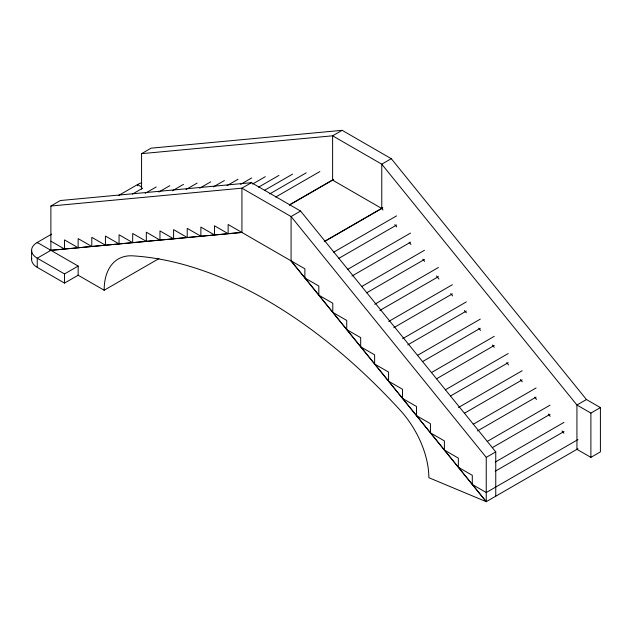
<?xml version="1.0" encoding="UTF-8"?>
<svg xmlns="http://www.w3.org/2000/svg" width="632" height="632" viewBox="0 0 632 632"><rect width="100%" height="100%" fill="white"/><g stroke="black" fill="none" stroke-linecap="round" stroke-linejoin="round"><path stroke-width="0.95" d="M37.248 243.028L37.248 242.451L78.155 266.072L78.155 275.22L64.519 283.097L37.248 267.352L37.248 258.196L50.884 250.327L50.884 206.024L60.396 200.526L251.441 182.68L300.595 211.056L495.757 451.888L495.757 496.191M141.568 153.663L151.08 148.172L342.133 130.318L391.279 158.695L586.449 399.527L600.4 407.585L600.4 451.888L590.888 457.378L576.937 449.32L576.937 405.017L381.768 164.186L332.614 135.809L141.568 153.663L141.568 189.102M51.682 234.117L37.248 242.451A19.284 11.131 0 0 0 37.248 258.196L64.519 273.94L78.155 266.072M118.769 195.391L137.452 184.599A19.284 11.131 0 0 1 141.726 182.743M132.404 194.103L142.595 188.225M145.186 193.313L156.23 186.946M158.822 192.033L169.858 185.658M172.457 190.753L183.493 184.378M186.092 189.474L197.129 183.098M199.728 188.186L210.764 181.819M213.363 186.906L224.4 180.531M226.999 185.626L238.035 179.251M240.634 184.346L251.67 177.971M251.441 182.68L241.93 188.17L50.884 206.024M342.133 130.318L332.614 135.809L332.614 180.112L381.768 208.489L383.008 210.022M252.571 184.046L265.306 176.691M258.559 187.175L278.941 175.404M264.555 190.303L292.577 174.124M269.698 193.921L306.212 172.844M77.902 275.078L104.154 290.238L158.948 258.599M275.686 197.058L319.847 171.564M289.322 204.926L333.483 179.433M289.48 205.021L333.641 179.528M300.595 211.056L291.075 216.547L241.93 188.17L241.93 232.473L304.869 268.813L304.869 277.969L318.82 286.019L318.82 295.176L332.78 303.234L332.78 312.382L346.731 320.44L346.731 329.596L360.682 337.646L360.682 346.802L374.634 354.86L374.634 364.008L388.585 372.066L388.585 381.222L402.537 389.273L402.537 398.429L416.488 406.487L416.488 415.635L430.439 423.693L430.439 432.849L444.391 440.899L444.391 450.055L458.342 458.113L458.342 467.261L472.294 475.319L472.294 484.475L486.245 492.526L577.956 439.58M391.279 158.695L381.768 164.186L381.768 208.489M324.887 241.148L382.629 207.81M324.192 241.732L382.787 207.904M333.743 252.144L396.58 215.868M338.839 258.354L396.58 225.016M347.695 269.351L410.531 233.074M351.937 276.058L410.531 242.23M361.646 286.565L424.483 250.28M366.742 292.774L424.483 259.436M374.752 304.261L438.434 267.494M379.848 310.47L438.434 276.642M388.704 321.467L452.386 284.7M393.799 327.684L452.386 293.856M402.655 338.681L466.337 301.906M407.751 344.89L466.337 311.062M417.452 355.397L480.296 319.12M422.547 361.607L480.296 328.269M431.403 372.603L494.248 336.327M436.499 378.821L494.248 345.483M445.363 389.818L508.199 353.533M450.45 396.027L508.199 362.689M458.461 407.514L522.151 370.747M464.409 413.233L522.151 379.895M473.265 424.23L536.102 387.953M477.508 430.937L536.102 397.109M487.217 441.444L550.053 405.159M492.312 447.654L550.053 414.316M104.154 290.238A68.256 39.405 60 0 1 132.712 255.849A463.43 267.557 60 0 1 400.293 410.342A68.256 39.405 60 0 1 428.852 477.697L486.245 501.682L486.245 457.378L495.757 451.888M586.449 399.527L576.937 405.017L590.888 413.075L600.4 407.585M495.219 462.079L564.005 422.373M495.219 471.235L564.005 431.522M290.918 260.755L486.245 501.682L577.956 448.736M50.884 250.327L241.772 232.379L228.136 224.51L228.136 233.666L214.501 225.79L214.501 234.946L200.865 227.07L200.865 236.226L187.23 228.357L187.23 237.506L173.595 229.637L173.595 238.793L159.959 230.917L159.959 240.073L146.324 232.197L146.324 241.353L132.688 233.485L132.688 242.633L119.061 234.764L119.061 243.92L105.425 236.044L105.425 245.2L91.79 237.324L91.79 246.48L78.155 238.612L78.155 247.76L64.519 239.891L64.519 249.04L50.884 241.171M49.975 250.414L241.93 232.473M141.71 187.064L137.452 184.599L137.452 185.745M394.818 224.597L396.683 226.896M409.117 242.238L410.982 244.537M422.792 259.112L424.657 261.411M436.467 275.987L438.948 279.052M450.758 293.627L452.623 295.926M464.433 310.502L466.298 312.8M478.732 328.142L480.597 330.441M492.407 345.017L494.271 347.316M506.698 362.657L508.562 364.956M520.373 379.524L522.237 381.831M534.672 397.165L536.536 399.471M548.347 414.039L550.211 416.346M562.022 430.913L563.886 433.212M486.245 457.378L291.075 216.547L291.075 260.85L486.245 501.682M590.888 413.075L590.888 457.378M64.519 273.94L64.519 283.097M31.6 250.327L31.6 259.476M37.248 267.352A19.284 11.131 0 0 1 31.703 258.33"/></g></svg>
